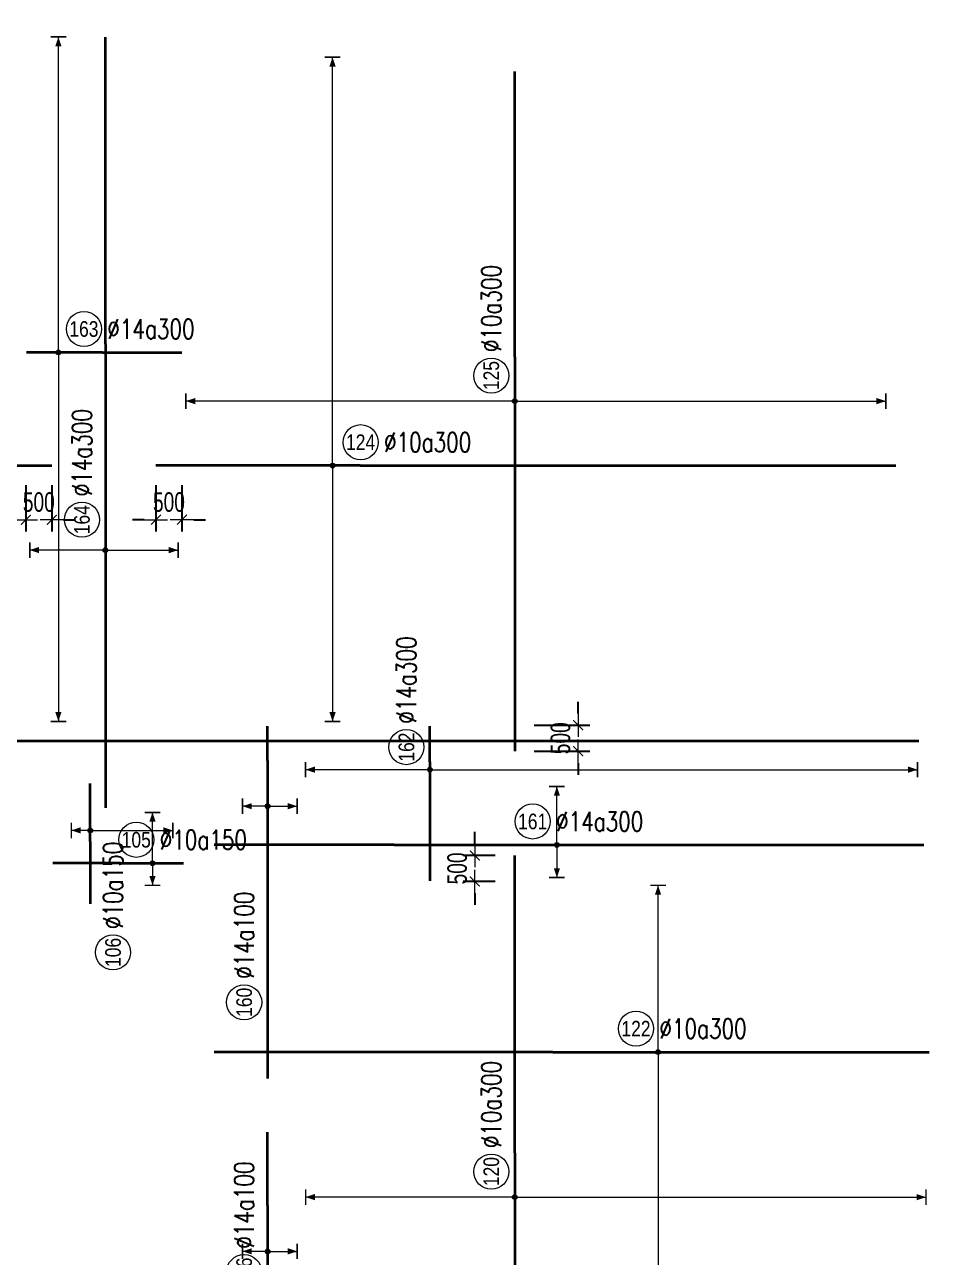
# Model space of a CAD drawing. Header units: millimetres. Extents: x -179076 to 505271, y -44005 to 99253.
# Drawn here: x 71178 to 88556, y 55080 to 78757 of the extents above; entities that cross this region are included whole.
import ezdxf
from ezdxf.enums import TextEntityAlignment as Align

# ---------------------------------------------------------------- set-up
doc = ezdxf.new("R2010")
doc.units = ezdxf.units.MM
doc.layers.get('0').update_dxf_attribs({"lineweight": 20})
doc.layers.get('Defpoints').update_dxf_attribs({"color": 151, "lineweight": 9})
for name, color, linetype, lineweight in [('NDC_S_DIM', 1, 'Continuous', 15), ('NDC_S_REBAR', 4, 'Continuous', 35), ('NDC_S_VN TEXT', 7, 'Continuous', 20)]:
    doc.layers.add(name, color=color, linetype=linetype, lineweight=lineweight)
doc.styles.add('ARIAL', font='arial.ttf', dxfattribs={"width": 0.8})
doc.styles.add('NDC_DIM', font='', dxfattribs={"width": 0.75})
doc.styles.add('NDC_EN TXT', font='romans.shx', dxfattribs={"width": 0.8})
doc.styles.get('NDC_DIM').set_extended_font_data('Dotum')
doc.dimstyles.new('NDC_dim_150', dxfattribs={"dimscale": 150, "dimtxt": 2.5, "dimasz": 1.5, "dimexe": 1.5, "dimexo": 2.5, "dimgap": 1, "dimtad": 1, "dimdec": 0, "dimzin": 0, "dimdsep": 46, "dimtxsty": 'NDC_DIM', "dimblk": 'DIMMARK', "dimcen": 0.09, "dimdle": 1.2, "dimclrd": 1, "dimclre": 1, "dimclrt": 3, "dimadec": 0, "dimazin": 0, "dimtfac": 1, "dimtdec": 0, "dimtix": 1, "dimtofl": 0, "dimtmove": 0, "dimatfit": 3, "dimfxl": 8, "dimfxlon": 1, "dimtolj": 1, "dimtzin": 0, "dimarcsym": 0})

# ---------------------------------------------------------------- blocks, each defined once
blk = doc.blocks.new('DIMMARK')
at = {"layer": 'NDC_S_DIM', "color": 1}
blk.add_line((-1.5, 0), (1, 0), dxfattribs=at)
at = {"layer": 'NDC_S_DIM', "color": 2, "const_width": 0.1}
blk.add_lwpolyline([(-0.42, -0.42), (0.42, 0.42)], dxfattribs=at)
blk = doc.blocks.new('*D401')
at = {"layer": 'Defpoints', "color": 0, "transparency": 16777216}
for p in [(71200, 70287), (71700, 70287), (71200, 69247)]:
    blk.add_point(p, dxfattribs=at)
at = {"layer": 'NDC_S_DIM', "color": 1, "lineweight": -2, "transparency": 16777216}
for p, q in [((71200, 69912), (71200, 69022)), ((71700, 69912), (71700, 69022)), ((70975, 69247), (70750, 69247)), ((71925, 69247), (72150, 69247))]:
    blk.add_line(p, q, dxfattribs=at)
at = {"layer": 'NDC_S_DIM', "color": 1, "lineweight": -2, "transparency": 16777216, "xscale": 225, "yscale": 225, "zscale": 225}
blk.add_blockref('DIMMARK', (71200, 69247), dxfattribs=at)
at = {"layer": 'NDC_S_DIM', "color": 1, "lineweight": -2, "transparency": 16777216, "xscale": 225, "yscale": 225, "zscale": 225, "rotation": 180}
blk.add_blockref('DIMMARK', (71700, 69247), dxfattribs=at)
at = {"layer": 'NDC_S_DIM', "color": 3, "transparency": 16777216, "insert": (71450, 69585), "char_height": 375, "attachment_point": 5, "style": 'NDC_DIM'}
blk.add_mtext('\\A1;500', dxfattribs=at)
blk = doc.blocks.new('*D402')
at = {"layer": 'Defpoints', "color": 0, "transparency": 16777216}
for p in [(73700, 70287), (74200, 70287), (74200, 69247)]:
    blk.add_point(p, dxfattribs=at)
at = {"layer": 'NDC_S_DIM', "color": 1, "lineweight": -2, "transparency": 16777216}
for p, q in [((73700, 69912), (73700, 69022)), ((74200, 69912), (74200, 69022)), ((73475, 69247), (73250, 69247)), ((74425, 69247), (74650, 69247))]:
    blk.add_line(p, q, dxfattribs=at)
at = {"layer": 'NDC_S_DIM', "color": 1, "lineweight": -2, "transparency": 16777216, "xscale": 225, "yscale": 225, "zscale": 225}
blk.add_blockref('DIMMARK', (73700, 69247), dxfattribs=at)
at = {"layer": 'NDC_S_DIM', "color": 1, "lineweight": -2, "transparency": 16777216, "xscale": 225, "yscale": 225, "zscale": 225, "rotation": 180}
blk.add_blockref('DIMMARK', (74200, 69247), dxfattribs=at)
at = {"layer": 'NDC_S_DIM', "color": 3, "transparency": 16777216, "insert": (73950, 69585), "char_height": 375, "attachment_point": 5, "style": 'NDC_DIM'}
blk.add_mtext('\\A1;500', dxfattribs=at)
blk = doc.blocks.new('*D403')
at = {"layer": 'Defpoints', "color": 0, "transparency": 16777216}
for p in [(80590, 65300), (80590, 64800), (81810, 64800)]:
    blk.add_point(p, dxfattribs=at)
at = {"layer": 'NDC_S_DIM', "color": 1, "lineweight": -2, "transparency": 16777216}
for p, q in [((81810, 65525), (81810, 65750)), ((80965, 65300), (82035, 65300)), ((80965, 64800), (82035, 64800)), ((81810, 64575), (81810, 64350))]:
    blk.add_line(p, q, dxfattribs=at)
at = {"layer": 'NDC_S_DIM', "color": 1, "lineweight": -2, "transparency": 16777216, "xscale": 225, "yscale": 225, "zscale": 225}
for p, rotation in [((81810, 65300), 270), ((81810, 64800), 90)]:
    blk.add_blockref('DIMMARK', p, dxfattribs=dict(at, rotation=rotation))
at = {"layer": 'NDC_S_DIM', "color": 3, "transparency": 16777216, "insert": (81472, 65050), "char_height": 375, "attachment_point": 5, "rotation": 90, "style": 'NDC_DIM'}
blk.add_mtext('\\A1;500', dxfattribs=at)
blk = doc.blocks.new('*D404')
at = {"layer": 'Defpoints', "color": 0, "transparency": 16777216}
for p in [(80590, 62800), (79825, 62300), (80590, 62300)]:
    blk.add_point(p, dxfattribs=at)
at = {"layer": 'NDC_S_DIM', "color": 1, "lineweight": -2, "transparency": 16777216}
for p, q in [((79825, 63025), (79825, 63250)), ((80215, 62800), (79600, 62800)), ((80215, 62300), (79600, 62300)), ((79825, 62075), (79825, 61850))]:
    blk.add_line(p, q, dxfattribs=at)
at = {"layer": 'NDC_S_DIM', "color": 1, "lineweight": -2, "transparency": 16777216, "xscale": 225, "yscale": 225, "zscale": 225}
for p, rotation in [((79825, 62800), 270), ((79825, 62300), 90)]:
    blk.add_blockref('DIMMARK', p, dxfattribs=dict(at, rotation=rotation))
at = {"layer": 'NDC_S_DIM', "color": 3, "transparency": 16777216, "insert": (79487, 62550), "char_height": 375, "attachment_point": 5, "rotation": 90, "style": 'NDC_DIM'}
blk.add_mtext('\\A1;500', dxfattribs=at)
blk = doc.blocks.new('*U713')
at = {"layer": 'NDC_S_REBAR'}
for p in [(0, 0), (281, 0), (281, 0)]:
    blk.add_line(p, (281, 0), dxfattribs=at)
at = {"layer": 'NDC_S_VN TEXT', "style": 'ARIAL', "width": 0.8}
blk.add_attdef('KHT', text='', height=2, dxfattribs=at).set_placement((35.24, 3), align=Align.MIDDLE_CENTER)
at = {"layer": 'NDC_S_VN TEXT', "color": 3, "style": 'NDC_EN TXT', "width": 0.75}
blk.add_attdef('DKT', (38.24, 1.75), '', height=2.5, dxfattribs=at)
blk = doc.blocks.new('*U710')
h = blk.add_hatch(color=6)
edge = h.paths.add_edge_path()
edge.add_arc((-7.93, 0), 0.3, 0, 360)
at = {"layer": 'NDC_S_DIM', "color": 8}
for q in [(-7.93, 56.37), (-7.93, -32.75)]:
    blk.add_line((-7.93, 0), q, dxfattribs=at)
for points in [[(-8.93, 56.37, 0.2, 0.2, 0), (-6.93, 56.37, 0, 0, 0)], [(-8.93, -32.75, 0.2, 0.2, 0), (-6.93, -32.75, 0, 0, 0)]]:
    blk.add_lwpolyline(points, format="xyseb", dxfattribs=at)
at = {"layer": 'NDC_S_DIM'}
blk.add_circle((-2.39, 3), 2.25, dxfattribs=at)
at = {"layer": 'NDC_S_DIM', "color": 6}
blk.add_circle((-7.93, 0), 0.3, dxfattribs=at)
at = {"layer": 'NDC_S_DIM', "color": 8}
for points in [[(-8.33, 55.17), (-7.93, 56.37), (-7.53, 55.17)], [(-8.33, -31.55), (-7.93, -32.75), (-7.53, -31.55)]]:
    blk.add_solid(points, dxfattribs=at)
at = {"layer": 'NDC_S_REBAR'}
for p, q in [((0, 0), (-26.16, 0)), ((-26.16, 0), (-26.16, 0)), ((0, 0), (20.5, 0)), ((20.5, 0), (20.5, 0)), ((20.5, 0), (20.5, 0)), ((-26.16, 0), (-26.16, 0))]:
    blk.add_line(p, q, dxfattribs=at)
at = {"layer": 'NDC_S_VN TEXT', "style": 'ARIAL', "width": 0.8}
blk.add_attdef('KHT', text='', height=2, dxfattribs=at).set_placement((-2.39, 3), align=Align.MIDDLE_CENTER)
at = {"layer": 'NDC_S_VN TEXT', "color": 3, "style": 'NDC_EN TXT', "width": 0.75}
blk.add_attdef('DKT', (0.61, 1.75), '', height=2.5, dxfattribs=at)
blk = doc.blocks.new('*U709')
h = blk.add_hatch(color=6)
edge = h.paths.add_edge_path()
edge.add_arc((-3.55, 0), 0.3, 0, 360)
at = {"layer": 'NDC_S_DIM', "color": 8}
for q in [(-3.55, 52.31), (-3.55, -32.75)]:
    blk.add_line((-3.55, 0), q, dxfattribs=at)
for points in [[(-4.55, 52.31, 0.2, 0.2, 0), (-2.55, 52.31, 0, 0, 0)], [(-4.55, -32.75, 0.2, 0.2, 0), (-2.55, -32.75, 0, 0, 0)]]:
    blk.add_lwpolyline(points, format="xyseb", dxfattribs=at)
at = {"layer": 'NDC_S_DIM'}
blk.add_circle((0.04, 3), 2.25, dxfattribs=at)
at = {"layer": 'NDC_S_DIM', "color": 6}
blk.add_circle((-3.55, 0), 0.3, dxfattribs=at)
at = {"layer": 'NDC_S_DIM', "color": 8}
for points in [[(-3.95, 51.11), (-3.55, 52.31), (-3.15, 51.11)], [(-3.95, -31.55), (-3.55, -32.75), (-3.15, -31.55)]]:
    blk.add_solid(points, dxfattribs=at)
at = {"layer": 'NDC_S_REBAR'}
for p, q in [((0, 0), (-26.16, 0)), ((-26.16, 0), (-26.16, 0)), ((0, 0), (68.57, 0)), ((68.57, 0), (68.57, 0)), ((68.57, 0), (68.57, 0)), ((-26.16, 0), (-26.16, 0))]:
    blk.add_line(p, q, dxfattribs=at)
at = {"layer": 'NDC_S_VN TEXT', "style": 'ARIAL', "width": 0.8}
blk.add_attdef('KHT', text='', height=2, dxfattribs=at).set_placement((0.04, 3), align=Align.MIDDLE_CENTER)
at = {"layer": 'NDC_S_VN TEXT', "color": 3, "style": 'NDC_EN TXT', "width": 0.75}
blk.add_attdef('DKT', (3.04, 1.75), '', height=2.5, dxfattribs=at)
blk = doc.blocks.new('*U703')
h = blk.add_hatch(color=6)
edge = h.paths.add_edge_path()
edge.add_arc((13.48, 0), 0.3, 0, 360)
at = {"layer": 'NDC_S_DIM', "color": 8}
for q in [(13.48, 21.35), (13.48, -34.98)]:
    blk.add_line((13.48, 0), q, dxfattribs=at)
for points in [[(12.48, 21.35, 0.2, 0.2, 0), (14.48, 21.35, 0, 0, 0)], [(12.48, -34.98, 0.2, 0.2, 0), (14.48, -34.98, 0, 0, 0)]]:
    blk.add_lwpolyline(points, format="xyseb", dxfattribs=at)
at = {"layer": 'NDC_S_DIM'}
blk.add_circle((10.66, 3), 2.25, dxfattribs=at)
at = {"layer": 'NDC_S_DIM', "color": 6}
blk.add_circle((13.48, 0), 0.3, dxfattribs=at)
at = {"layer": 'NDC_S_DIM', "color": 8}
for points in [[(13.08, 20.15), (13.48, 21.35), (13.88, 20.15)], [(13.08, -33.78), (13.48, -34.98), (13.88, -33.78)]]:
    blk.add_solid(points, dxfattribs=at)
at = {"layer": 'NDC_S_REBAR'}
for p, q in [((0, 0), (-43.37, 0)), ((-43.37, 0), (-43.37, 0)), ((0, 0), (48.22, 0)), ((48.22, 0), (48.22, 0)), ((48.22, 0), (48.22, 0)), ((-43.37, 0), (-43.37, 0))]:
    blk.add_line(p, q, dxfattribs=at)
at = {"layer": 'NDC_S_VN TEXT', "style": 'ARIAL', "width": 0.8}
blk.add_attdef('KHT', text='', height=2, dxfattribs=at).set_placement((10.66, 3), align=Align.MIDDLE_CENTER)
at = {"layer": 'NDC_S_VN TEXT', "color": 3, "style": 'NDC_EN TXT', "width": 0.75}
blk.add_attdef('DKT', (13.66, 1.75), '', height=2.5, dxfattribs=at)
blk = doc.blocks.new('*U698')
h = blk.add_hatch(color=6)
edge = h.paths.add_edge_path()
edge.add_arc((-5.66, 0), 0.3, 0, 360)
at = {"layer": 'NDC_S_DIM', "color": 8}
for q in [(-5.66, 40.4), (-5.66, -47.25)]:
    blk.add_line((-5.66, 0), q, dxfattribs=at)
for points in [[(-6.66, 40.4, 0.2, 0.2, 0), (-4.66, 40.4, 0, 0, 0)], [(-6.66, -47.25, 0.2, 0.2, 0), (-4.66, -47.25, 0, 0, 0)]]:
    blk.add_lwpolyline(points, format="xyseb", dxfattribs=at)
at = {"layer": 'NDC_S_DIM'}
blk.add_circle((-2.39, 3), 2.25, dxfattribs=at)
at = {"layer": 'NDC_S_DIM', "color": 6}
blk.add_circle((-5.66, 0), 0.3, dxfattribs=at)
at = {"layer": 'NDC_S_DIM', "color": 8}
for points in [[(-6.06, 39.2), (-5.66, 40.4), (-5.26, 39.2)], [(-6.06, -46.05), (-5.66, -47.25), (-5.26, -46.05)]]:
    blk.add_solid(points, dxfattribs=at)
at = {"layer": 'NDC_S_REBAR'}
for p, q in [((0, 0), (-9.73, 0)), ((-9.73, 0), (-9.73, 0)), ((0, 0), (10.15, 0)), ((10.15, 0), (10.15, 0)), ((10.15, 0), (10.15, 0)), ((-9.73, 0), (-9.73, 0))]:
    blk.add_line(p, q, dxfattribs=at)
at = {"layer": 'NDC_S_VN TEXT', "style": 'ARIAL', "width": 0.8}
blk.add_attdef('KHT', text='', height=2, dxfattribs=at).set_placement((-2.39, 3), align=Align.MIDDLE_CENTER)
at = {"layer": 'NDC_S_VN TEXT', "color": 3, "style": 'NDC_EN TXT', "width": 0.75}
blk.add_attdef('DKT', (0.61, 1.75), '', height=2.5, dxfattribs=at)
blk = doc.blocks.new('*U689')
h = blk.add_hatch(color=6)
edge = h.paths.add_edge_path()
edge.add_arc((-5.66, 0), 0.3, 0, 360)
at = {"layer": 'NDC_S_DIM', "color": 8}
for q in [(-5.66, 42.1), (-5.66, -47.52)]:
    blk.add_line((-5.66, 0), q, dxfattribs=at)
for points in [[(-6.66, 42.1, 0.2, 0.2, 0), (-4.66, 42.1, 0, 0, 0)], [(-6.66, -47.52, 0.2, 0.2, 0), (-4.66, -47.52, 0, 0, 0)]]:
    blk.add_lwpolyline(points, format="xyseb", dxfattribs=at)
at = {"layer": 'NDC_S_DIM'}
blk.add_circle((-2.39, 3), 2.25, dxfattribs=at)
at = {"layer": 'NDC_S_DIM', "color": 6}
blk.add_circle((-5.66, 0), 0.3, dxfattribs=at)
at = {"layer": 'NDC_S_DIM', "color": 8}
for points in [[(-6.06, 40.9), (-5.66, 42.1), (-5.26, 40.9)], [(-6.06, -46.32), (-5.66, -47.52), (-5.26, -46.32)]]:
    blk.add_solid(points, dxfattribs=at)
at = {"layer": 'NDC_S_REBAR'}
for p, q in [((0, 0), (-50.5, 0)), ((-50.5, 0), (-50.5, 0)), ((0, 0), (36.54, 0)), ((36.54, 0), (36.54, 0)), ((36.54, 0), (36.54, 0)), ((-50.5, 0), (-50.5, 0))]:
    blk.add_line(p, q, dxfattribs=at)
at = {"layer": 'NDC_S_VN TEXT', "style": 'ARIAL', "width": 0.8}
blk.add_attdef('KHT', text='', height=2, dxfattribs=at).set_placement((-2.39, 3), align=Align.MIDDLE_CENTER)
at = {"layer": 'NDC_S_VN TEXT', "color": 3, "style": 'NDC_EN TXT', "width": 0.75}
blk.add_attdef('DKT', (0.61, 1.75), '', height=2.5, dxfattribs=at)
blk = doc.blocks.new('*U680')
h = blk.add_hatch(color=6)
edge = h.paths.add_edge_path()
edge.add_arc((-26.39, 0), 0.3, 0, 360)
at = {"layer": 'NDC_S_DIM', "color": 8}
for q in [(-26.39, 9.68), (-26.39, -9.32)]:
    blk.add_line((-26.39, 0), q, dxfattribs=at)
for points in [[(-27.39, 9.68, 0.2, 0.2, 0), (-25.39, 9.68, 0, 0, 0)], [(-27.39, -9.32, 0.2, 0.2, 0), (-25.39, -9.32, 0, 0, 0)]]:
    blk.add_lwpolyline(points, format="xyseb", dxfattribs=at)
at = {"layer": 'NDC_S_DIM'}
blk.add_circle((-22.5, 3), 2.25, dxfattribs=at)
at = {"layer": 'NDC_S_DIM', "color": 6}
blk.add_circle((-26.39, 0), 0.3, dxfattribs=at)
at = {"layer": 'NDC_S_DIM', "color": 8}
for points in [[(-26.79, 8.48), (-26.39, 9.68), (-25.99, 8.48)], [(-26.79, -8.12), (-26.39, -9.32), (-25.99, -8.12)]]:
    blk.add_solid(points, dxfattribs=at)
at = {"layer": 'NDC_S_REBAR'}
for p, q in [((0, 0), (-59.39, 0)), ((-59.39, 0), (-59.39, 0)), ((0, 0), (39.3, 0)), ((39.3, 0), (39.3, 0)), ((39.3, 0), (39.3, 0)), ((-59.39, 0), (-59.39, 0))]:
    blk.add_line(p, q, dxfattribs=at)
at = {"layer": 'NDC_S_VN TEXT', "style": 'ARIAL', "width": 0.8}
blk.add_attdef('KHT', text='', height=2, dxfattribs=at).set_placement((-22.5, 3), align=Align.MIDDLE_CENTER)
at = {"layer": 'NDC_S_VN TEXT', "color": 3, "style": 'NDC_EN TXT', "width": 0.75}
blk.add_attdef('DKT', (-19.5, 1.75), '', height=2.5, dxfattribs=at)
blk = doc.blocks.new('*U671')
h = blk.add_hatch(color=6)
edge = h.paths.add_edge_path()
edge.add_arc((-1.02, 0), 0.3, 0, 360)
at = {"layer": 'NDC_S_DIM', "color": 8}
for q in [(-1.02, 15.91), (-1.02, -62.44)]:
    blk.add_line((-1.02, 0), q, dxfattribs=at)
for points in [[(-2.02, 15.91, 0.2, 0.2, 0), (-0.02, 15.91, 0, 0, 0)], [(-2.02, -62.44, 0.2, 0.2, 0), (-0.02, -62.44, 0, 0, 0)]]:
    blk.add_lwpolyline(points, format="xyseb", dxfattribs=at)
at = {"layer": 'NDC_S_DIM'}
blk.add_circle((1.87, 3), 2.25, dxfattribs=at)
at = {"layer": 'NDC_S_DIM', "color": 6}
blk.add_circle((-1.02, 0), 0.3, dxfattribs=at)
at = {"layer": 'NDC_S_DIM', "color": 8}
for points in [[(-1.42, 14.71), (-1.02, 15.91), (-0.62, 14.71)], [(-1.42, -61.24), (-1.02, -62.44), (-0.62, -61.24)]]:
    blk.add_solid(points, dxfattribs=at)
at = {"layer": 'NDC_S_REBAR'}
for p, q in [((0, 0), (-15.24, 0)), ((-15.24, 0), (-15.24, 0)), ((0, 0), (4.56, 0)), ((4.56, 0), (4.56, 0)), ((4.56, 0), (4.56, 0)), ((-15.24, 0), (-15.24, 0))]:
    blk.add_line(p, q, dxfattribs=at)
at = {"layer": 'NDC_S_VN TEXT', "style": 'ARIAL', "width": 0.8}
blk.add_attdef('KHT', text='', height=2, dxfattribs=at).set_placement((1.87, 3), align=Align.MIDDLE_CENTER)
at = {"layer": 'NDC_S_VN TEXT', "color": 3, "style": 'NDC_EN TXT', "width": 0.75}
blk.add_attdef('DKT', (4.87, 1.75), '', height=2.5, dxfattribs=at)
blk = doc.blocks.new('*U670')
h = blk.add_hatch(color=6)
edge = h.paths.add_edge_path()
edge.add_arc((-5.66, 0), 0.3, 0, 360)
at = {"layer": 'NDC_S_DIM', "color": 8}
for q in [(-5.66, 26.77), (-5.66, -52.67)]:
    blk.add_line((-5.66, 0), q, dxfattribs=at)
for points in [[(-6.66, 26.77, 0.2, 0.2, 0), (-4.66, 26.77, 0, 0, 0)], [(-6.66, -52.67, 0.2, 0.2, 0), (-4.66, -52.67, 0, 0, 0)]]:
    blk.add_lwpolyline(points, format="xyseb", dxfattribs=at)
at = {"layer": 'NDC_S_DIM'}
blk.add_circle((-2.39, 3), 2.25, dxfattribs=at)
at = {"layer": 'NDC_S_DIM', "color": 6}
blk.add_circle((-5.66, 0), 0.3, dxfattribs=at)
at = {"layer": 'NDC_S_DIM', "color": 8}
for points in [[(-6.06, 25.57), (-5.66, 26.77), (-5.26, 25.57)], [(-6.06, -51.47), (-5.66, -52.67), (-5.26, -51.47)]]:
    blk.add_solid(points, dxfattribs=at)
at = {"layer": 'NDC_S_REBAR'}
for p, q in [((0, 0), (-25.91, 0)), ((-25.91, 0), (-25.91, 0)), ((0, 0), (38.09, 0)), ((38.09, 0), (38.09, 0)), ((38.09, 0), (38.09, 0)), ((-25.91, 0), (-25.91, 0))]:
    blk.add_line(p, q, dxfattribs=at)
at = {"layer": 'NDC_S_VN TEXT', "style": 'ARIAL', "width": 0.8}
blk.add_attdef('KHT', text='', height=2, dxfattribs=at).set_placement((-2.39, 3), align=Align.MIDDLE_CENTER)
at = {"layer": 'NDC_S_VN TEXT', "color": 3, "style": 'NDC_EN TXT', "width": 0.75}
blk.add_attdef('DKT', (0.61, 1.75), '', height=2.5, dxfattribs=at)
blk = doc.blocks.new('*U668')
h = blk.add_hatch(color=6)
edge = h.paths.add_edge_path()
edge.add_arc((20.84, 0), 0.3, 0, 360)
at = {"layer": 'NDC_S_DIM', "color": 8}
for q in [(20.84, 7.48), (20.84, -4.19)]:
    blk.add_line((20.84, 0), q, dxfattribs=at)
for points in [[(19.84, 7.48, 0.2, 0.2, 0), (21.84, 7.48, 0, 0, 0)], [(19.84, -4.19, 0.2, 0.2, 0), (21.84, -4.19, 0, 0, 0)]]:
    blk.add_lwpolyline(points, format="xyseb", dxfattribs=at)
at = {"layer": 'NDC_S_DIM'}
blk.add_circle((17.74, 3), 2.25, dxfattribs=at)
at = {"layer": 'NDC_S_DIM', "color": 6}
blk.add_circle((20.84, 0), 0.3, dxfattribs=at)
at = {"layer": 'NDC_S_DIM', "color": 8}
for points in [[(20.44, 6.28), (20.84, 7.48), (21.24, 6.28)], [(20.44, -2.99), (20.84, -4.19), (21.24, -2.99)]]:
    blk.add_solid(points, dxfattribs=at)
at = {"layer": 'NDC_S_REBAR'}
for p, q in [((0, 0), (-23.06, 0)), ((-23.06, 0), (-23.06, 0)), ((0, 0), (67.85, 0)), ((67.85, 0), (67.85, 0)), ((67.85, 0), (67.85, 0)), ((-23.06, 0), (-23.06, 0))]:
    blk.add_line(p, q, dxfattribs=at)
at = {"layer": 'NDC_S_VN TEXT', "style": 'ARIAL', "width": 0.8}
blk.add_attdef('KHT', text='', height=2, dxfattribs=at).set_placement((17.74, 3), align=Align.MIDDLE_CENTER)
at = {"layer": 'NDC_S_VN TEXT', "color": 3, "style": 'NDC_EN TXT', "width": 0.75}
blk.add_attdef('DKT', (20.74, 1.75), '', height=2.5, dxfattribs=at)
blk = doc.blocks.new('*U647')
h = blk.add_hatch(color=6)
edge = h.paths.add_edge_path()
edge.add_arc((-5.86, 0), 0.3, 0, 360)
at = {"layer": 'NDC_S_DIM', "color": 8}
for q in [(-5.86, 3.22), (-5.86, -3.78)]:
    blk.add_line((-5.86, 0), q, dxfattribs=at)
for points in [[(-6.86, 3.22, 0.2, 0.2, 0), (-4.86, 3.22, 0, 0, 0)], [(-6.86, -3.78, 0.2, 0.2, 0), (-4.86, -3.78, 0, 0, 0)]]:
    blk.add_lwpolyline(points, format="xyseb", dxfattribs=at)
at = {"layer": 'NDC_S_DIM'}
blk.add_circle((-8.52, 3), 2.25, dxfattribs=at)
at = {"layer": 'NDC_S_DIM', "color": 6}
blk.add_circle((-5.86, 0), 0.3, dxfattribs=at)
at = {"layer": 'NDC_S_DIM', "color": 8}
for points in [[(-6.26, 2.02), (-5.86, 3.22), (-5.46, 2.02)], [(-6.26, -2.58), (-5.86, -3.78), (-5.46, -2.58)]]:
    blk.add_solid(points, dxfattribs=at)
at = {"layer": 'NDC_S_REBAR'}
for p, q in [((0, 0), (-35.73, 0)), ((-35.73, 0), (-35.73, 0)), ((0, 0), (9.41, 0)), ((9.41, 0), (9.41, 0)), ((9.41, 0), (9.41, 0)), ((-35.73, 0), (-35.73, 0))]:
    blk.add_line(p, q, dxfattribs=at)
at = {"layer": 'NDC_S_VN TEXT', "style": 'ARIAL', "width": 0.8}
blk.add_attdef('KHT', text='', height=2, dxfattribs=at).set_placement((-8.52, 3), align=Align.MIDDLE_CENTER)
at = {"layer": 'NDC_S_VN TEXT', "color": 3, "style": 'NDC_EN TXT', "width": 0.75}
blk.add_attdef('DKT', (-5.52, 1.75), '', height=2.5, dxfattribs=at)
blk = doc.blocks.new('*U646')
h = blk.add_hatch(color=6)
edge = h.paths.add_edge_path()
edge.add_arc((-5.86, 0), 0.3, 0, 360)
at = {"layer": 'NDC_S_DIM', "color": 8}
for q in [(-5.86, 3.22), (-5.86, -3.78)]:
    blk.add_line((-5.86, 0), q, dxfattribs=at)
for points in [[(-6.86, 3.22, 0.2, 0.2, 0), (-4.86, 3.22, 0, 0, 0)], [(-6.86, -3.78, 0.2, 0.2, 0), (-4.86, -3.78, 0, 0, 0)]]:
    blk.add_lwpolyline(points, format="xyseb", dxfattribs=at)
at = {"layer": 'NDC_S_DIM'}
blk.add_circle((-30.97, 3), 2.25, dxfattribs=at)
at = {"layer": 'NDC_S_DIM', "color": 6}
blk.add_circle((-5.86, 0), 0.3, dxfattribs=at)
at = {"layer": 'NDC_S_DIM', "color": 8}
for points in [[(-6.26, 2.02), (-5.86, 3.22), (-5.46, 2.02)], [(-6.26, -2.58), (-5.86, -3.78), (-5.46, -2.58)]]:
    blk.add_solid(points, dxfattribs=at)
at = {"layer": 'NDC_S_REBAR'}
for p, q in [((0, 0), (-40.73, 0)), ((-40.73, 0), (-40.73, 0)), ((0, 0), (4.4, 0)), ((4.4, 0), (4.4, 0)), ((4.4, 0), (4.4, 0)), ((-40.73, 0), (-40.73, 0))]:
    blk.add_line(p, q, dxfattribs=at)
at = {"layer": 'NDC_S_VN TEXT', "style": 'ARIAL', "width": 0.8}
blk.add_attdef('KHT', text='', height=2, dxfattribs=at).set_placement((-30.97, 3), align=Align.MIDDLE_CENTER)
at = {"layer": 'NDC_S_VN TEXT', "color": 3, "style": 'NDC_EN TXT', "width": 0.75}
blk.add_attdef('DKT', (-27.97, 1.75), '', height=2.5, dxfattribs=at)
blk = doc.blocks.new('*U643')
h = blk.add_hatch(color=6)
edge = h.paths.add_edge_path()
edge.add_arc((4.08, 0), 0.3, 0, 360)
at = {"layer": 'NDC_S_DIM', "color": 8}
for q in [(4.08, 6.5), (4.08, -2.84)]:
    blk.add_line((4.08, 0), q, dxfattribs=at)
for points in [[(3.08, 6.5, 0.2, 0.2, 0), (5.08, 6.5, 0, 0, 0)], [(3.08, -2.84, 0.2, 0.2, 0), (5.08, -2.84, 0, 0, 0)]]:
    blk.add_lwpolyline(points, format="xyseb", dxfattribs=at)
at = {"layer": 'NDC_S_DIM'}
blk.add_circle((2, 3), 2.25, dxfattribs=at)
at = {"layer": 'NDC_S_DIM', "color": 6}
blk.add_circle((4.08, 0), 0.3, dxfattribs=at)
at = {"layer": 'NDC_S_DIM', "color": 8}
for points in [[(3.68, 5.3), (4.08, 6.5), (4.48, 5.3)], [(3.68, -1.64), (4.08, -2.84), (4.48, -1.64)]]:
    blk.add_solid(points, dxfattribs=at)
at = {"layer": 'NDC_S_REBAR'}
for p, q in [((0, 0), (-8.68, 0)), ((-8.68, 0), (-8.68, 0)), ((0, 0), (8.05, 0)), ((8.05, 0), (8.05, 0)), ((8.05, 0), (8.05, 0)), ((-8.68, 0), (-8.68, 0))]:
    blk.add_line(p, q, dxfattribs=at)
at = {"layer": 'NDC_S_VN TEXT', "style": 'ARIAL', "width": 0.8}
blk.add_attdef('KHT', text='', height=2, dxfattribs=at).set_placement((2, 3), align=Align.MIDDLE_CENTER)
at = {"layer": 'NDC_S_VN TEXT', "color": 3, "style": 'NDC_EN TXT', "width": 0.75}
blk.add_attdef('DKT', (5, 1.75), '', height=2.5, dxfattribs=at)
blk = doc.blocks.new('*U642')
h = blk.add_hatch(color=6)
edge = h.paths.add_edge_path()
edge.add_arc((1.43, 0), 0.3, 0, 360)
at = {"layer": 'NDC_S_DIM', "color": 8}
for q in [(1.43, 2.42), (1.43, -10.58)]:
    blk.add_line((1.43, 0), q, dxfattribs=at)
for points in [[(0.43, 2.42, 0.2, 0.2, 0), (2.43, 2.42, 0, 0, 0)], [(0.43, -10.58, 0.2, 0.2, 0), (2.43, -10.58, 0, 0, 0)]]:
    blk.add_lwpolyline(points, format="xyseb", dxfattribs=at)
at = {"layer": 'NDC_S_DIM', "color": 6}
blk.add_circle((1.43, 0), 0.3, dxfattribs=at)
at = {"layer": 'NDC_S_DIM'}
blk.add_circle((-14.19, -2.92), 2.25, dxfattribs=at)
at = {"layer": 'NDC_S_DIM', "color": 8}
for points in [[(1.03, 1.22), (1.43, 2.42), (1.83, 1.22)], [(1.03, -9.38), (1.43, -10.58), (1.83, -9.38)]]:
    blk.add_solid(points, dxfattribs=at)
at = {"layer": 'NDC_S_REBAR'}
for p, q in [((0, 0), (-7.97, 0)), ((-7.97, 0), (-7.97, 0)), ((0, 0), (7.43, 0)), ((7.43, 0), (7.43, 0)), ((7.43, 0), (7.43, 0)), ((-7.97, 0), (-7.97, 0))]:
    blk.add_line(p, q, dxfattribs=at)
at = {"layer": 'NDC_S_VN TEXT', "style": 'ARIAL', "width": 0.8}
blk.add_attdef('KHT', text='', height=2, dxfattribs=at).set_placement((-14.19, -2.92), align=Align.MIDDLE_CENTER)
at = {"layer": 'NDC_S_VN TEXT', "color": 3, "style": 'NDC_EN TXT', "width": 0.75}
blk.add_attdef('DKT', (-11.19, -4.17), '', height=2.5, dxfattribs=at)

msp = doc.modelspace()

# ---------------------------------------------------------------- block references
at = {"xscale": 150, "yscale": 150, "zscale": 150}
for name, p, values in [('*U710', (68625.1, 70286.3), {'KHT': '121', 'DKT': '%%C10a300'}), ('*U698', (72674.9, 72461.4), {'KHT': '163', 'DKT': '%%c14a300'}), ('*U709', (77625.1, 70286.3), {'KHT': '124', 'DKT': '%%C10a300'}), ('*U668', (78274.9, 63002.7), {'KHT': '161', 'DKT': '%%c14a300'}), ('*U643', (73022.3, 62650.4), {'KHT': '105', 'DKT': '%%C10a150'}), ('*U703', (81322, 59022.7), {'KHT': '122', 'DKT': '%%C10a300'})]:
    msp.add_blockref(name, p, dxfattribs=at).add_auto_attribs(values)
at = {"xscale": 150, "yscale": 150, "zscale": 150, "rotation": 90}
for name, p, values in [('*U680', (72728.2, 72623.2), {'KHT': '164', 'DKT': '%%c14a300'}), ('*U689', (80590.6, 72374.9), {'KHT': '125', 'DKT': '%%C10a300'}), ('*U671', (78961.2, 64599.9), {'KHT': '162', 'DKT': '%%c14a300'}), ('*U646', (75844.1, 64624.2), {'KHT': '160', 'DKT': '%%C14a100'}), ('*U642', (72437.7, 63065.8), {'KHT': '106', 'DKT': '%%C10a150'}), ('*U670', (80590.6, 57085.7), {'KHT': '120', 'DKT': '%%C10a300'}), ('*U647', (75844.1, 56074.2), {'KHT': '156', 'DKT': '%%C14a100'})]:
    msp.add_blockref(name, p, dxfattribs=at).add_auto_attribs(values)
at = {"xscale": 150, "yscale": 150, "zscale": 150}
msp.add_blockref('*U713', (46200.6, 65000.3), dxfattribs=at)

# ---------------------------------------------------------------- dimensions: what is measured, and where the dimension line sits
at = {"layer": 'NDC_S_DIM'}
for base, p1, p2, picture, middle in [((71200, 69247.3), (71700, 70287.1), (71200, 70287.1), '*D401', (71450, 69585)), ((74200, 69247.3), (73700, 70287.1), (74200, 70287.1), '*D402', (73950, 69585))]:
    dim = msp.add_linear_dim(base=base, p1=p1, p2=p2, dimstyle='NDC_dim_150', dxfattribs=at)
    dim.commit()
    dim.dimension.update_dxf_attribs({"geometry": picture, "text_midpoint": middle})
for base, p1, p2, picture, middle in [((81809.8, 64800), (80589.8, 65300), (80589.8, 64800), '*D403', (81472, 65050)), ((79824.8, 62300), (80589.8, 62800), (80589.8, 62300), '*D404', (79487.1, 62550))]:
    dim = msp.add_linear_dim(base=base, p1=p1, p2=p2, angle=90, dimstyle='NDC_dim_150', dxfattribs=at)
    dim.commit()
    dim.dimension.update_dxf_attribs({"geometry": picture, "text_midpoint": middle})

doc.saveas('drawing.dxf')
